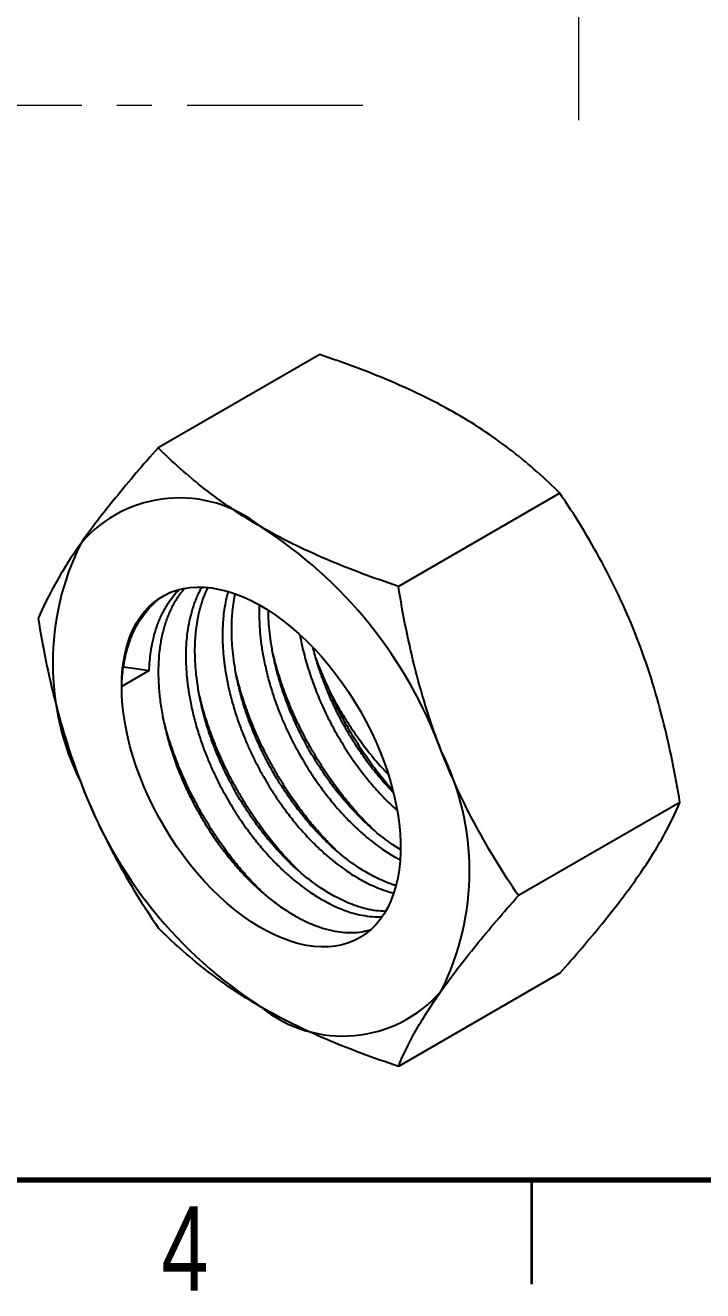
# Model space of a CAD drawing. Header units: millimetres. Extents: x 882 to 1669, y 471 to 913.
# Drawn here: x 1474.5 to 1523.5, y 619.7 to 711.2 of the extents above; entities that cross this region are included whole.
import ezdxf

# ---------------------------------------------------------------- set-up
doc = ezdxf.new("R2010")
doc.units = ezdxf.units.MM
doc.linetypes.add('CENTERX2', pattern=[20.32, 12.7, -2.54, 2.54, -2.54])
doc.styles.add('SLDTEXTSTYLE0', font='TXT', dxfattribs={"width": 0.75})

msp = doc.modelspace()

# ---------------------------------------------------------------- linework, layer by layer
at = {"color": 7, "linetype": 'CENTERX2', "lineweight": 18}
for p, q in [((1514.4916886, 774.2916877), (1514.4916886, 704.3151189)), ((1498.9255279, 705.3806334), (1372.8385616, 705.3806334))]:
    msp.add_line(p, q, dxfattribs=at)
at = {"color": 7, "linetype": 'Continuous', "lineweight": 25}
for p, q in [((1495.8020479, 687.3740067), (1484.1347857, 680.6386395)), ((1513.1525999, 677.3577462), (1501.4853377, 670.6223791)), ((1483.4850908, 664.5296408), (1481.4963531, 663.3815669)), ((1521.8278759, 654.9981228), (1510.1606136, 648.2627557)), ((1513.1525999, 642.6547598), (1501.4853377, 635.9193927))]:
    msp.add_line(p, q, dxfattribs=at)
at = {"color": 7, "linetype": 'Continuous', "lineweight": 70}
msp.add_line((1661.1184997, 627.6882634), (1261.1184997, 627.6882634), dxfattribs=at)
at = {"color": 7, "linetype": 'Continuous', "lineweight": 35}
msp.add_line((1511.1184997, 627.6882634), (1511.1184997, 620.1882634), dxfattribs=at)
at = {"color": 7, "linetype": 'Continuous', "lineweight": 25, "flags": 128}
for points in [[(1481.4963531, 663.3815669), (1481.5130891, 664.0422615), (1481.5632422, 664.681438), (1481.6466453, 665.2969734), (1481.7630216, 665.8868229), (1481.9119844, 666.4490269), (1482.0930388, 666.981718), (1482.3055832, 667.4831263), (1482.5489122, 667.9515867), (1482.8222172, 668.3855424), (1483.1245895, 668.7835529), (1483.4550258, 669.1442952), (1483.8124277, 669.4665706), (1484.1956085, 669.7493096), (1484.6032944, 669.9915724), (1485.0341324, 670.1925537), (1485.4866903, 670.3515873), (1485.9594652, 670.4681427), (1486.4508863, 670.5418346), (1486.9593214, 670.5724183), (1487.4830816, 670.5597905), (1488.0204267, 670.5039949), (1488.5695718, 670.405216), (1489.1286925, 670.2637824), (1489.6959321, 670.0801626), (1490.2694056, 669.8549683), (1490.8472084, 669.5889466), (1491.427421, 669.282982), (1492.0081159, 668.9380895), (1492.5873642, 668.5554157), (1493.1632415, 668.1362323), (1493.733835, 667.6819306), (1494.2972492, 667.1940202), (1494.8516124, 666.6741226), (1495.3950831, 666.1239644), (1495.9258564, 665.5453725), (1496.442168, 664.9402705), (1496.9423042, 664.3106658), (1497.4246024, 663.6586531), (1497.8874608, 662.9863957), (1498.3293421, 662.2961282), (1498.7487786, 661.5901436), (1499.1443762, 660.8707861), (1499.5148214, 660.1404462), (1499.8588838, 659.4015495), (1500.1754198, 658.6565513), (1500.4633774, 657.9079259), (1500.7218018, 657.1581599), (1500.9498336, 656.4097447), (1501.1467145, 655.6651659), (1501.3117918, 654.9268967), (1501.4445165, 654.1973899), (1501.5444474, 653.4790694), (1501.6112534, 652.7743202), (1501.6447116, 652.0854845), (1501.6447116, 651.4148498), (1501.6112534, 650.764644), (1501.5444474, 650.1370275), (1501.4445165, 649.5340846), (1501.3117918, 648.9578186), (1501.1467145, 648.4101436), (1500.9498336, 647.8928787), (1500.7218018, 647.4077433), (1500.4633774, 646.9563477), (1500.1754198, 646.5401912), (1499.8588838, 646.1606577), (1499.5148214, 645.8190069), (1499.1443762, 645.516374), (1498.7487786, 645.2537638), (1498.3293421, 645.0320502), (1497.8874608, 644.851968), (1497.4246024, 644.7141156), (1496.9423042, 644.6189526), (1496.442168, 644.5667928), (1495.9258564, 644.5578115), (1495.3950831, 644.5920374), (1494.8516124, 644.669357), (1494.2972492, 644.7895135), (1493.733835, 644.9521074), (1493.1632415, 645.1565989), (1492.5873642, 645.4023093), (1492.0081159, 645.6884214), (1491.427421, 646.0139849), (1490.8472084, 646.3779195), (1490.2694056, 646.7790147), (1489.6959321, 647.2159389), (1489.1286925, 647.6872399), (1488.5695718, 648.1913535), (1488.0204267, 648.7266039), (1487.4830816, 649.2912138), (1486.9593214, 649.8833067), (1486.4508863, 650.5009169), (1485.9594652, 651.1419916), (1485.4866903, 651.8044012), (1485.0341324, 652.4859472), (1484.6032944, 653.1843634), (1484.1956085, 653.8973304), (1483.8124277, 654.6224804), (1483.4550258, 655.3574033), (1483.1245895, 656.0996592), (1482.8222172, 656.8467814), (1482.5489122, 657.5962884), (1482.3055832, 658.3456903), (1482.0930388, 659.0924972), (1481.9119844, 659.8342293), (1481.7630216, 660.5684221), (1481.6466453, 661.2926368), (1481.5632422, 662.0044673), (1481.5130891, 662.7015493), (1481.4963531, 663.3815669)], [(1481.6313318, 664.8163872), (1482.4889802, 664.6837229), (1483.4850908, 664.5296408)]]:
    msp.add_lwpolyline(points, dxfattribs=at)
at = {"color": 7, "linetype": 'Continuous', "lineweight": 25}
for centre, radius, start, end in [((1485.6636308, 667.6524726), 9.3636133, 50.871690006, 139.347349426), ((1474.0177662, 647.48014), 32.5715801, 20.202178243, 57.386963621), ((1495.9123146, 665.0768546), 19.4005528, 153.436416133, 206.563583867), ((1487.2329351, 650.0524635), 19.4005528, 333.436416133, 26.563583867), ((1509.1274836, 667.6491781), 32.5715801, 200.202178242, 237.386963621), ((1497.4816189, 647.4768455), 9.3636133, 230.871690006, 319.347349426)]:
    msp.add_arc(centre, radius, start, end, dxfattribs=at)
for points, knots in [([(1505.7147605, 683.0802324), (1504.2490068, 683.926394), (1502.6475515, 684.7136422), (1499.3182063, 686.1357239), (1497.583584, 686.7779435), (1495.8020474, 687.3740057)], [0, 0, 0, 0, 0.5, 0.5, 1, 1, 1, 1]), ([(1513.1525998, 677.357745), (1512.1137431, 678.3925141), (1510.983209, 679.4084464), (1508.517381, 681.3286336), (1507.1780828, 682.2354744), (1505.7147605, 683.0802324)], [0, 0, 0, 0, 0.5, 0.5, 1, 1, 1, 1]), ([(1484.1347856, 680.6386387), (1483.0446835, 679.4078257), (1482.0173904, 678.2094627), (1480.1426094, 675.905632), (1479.2964522, 674.8008518), (1478.5597106, 673.7526007)], [0, 0, 0, 0, 0.5, 0.5, 1, 1, 1, 1]), ([(1491.5726249, 674.9161513), (1490.1068711, 675.7623129), (1488.7431696, 676.6868134), (1486.2797848, 678.6088034), (1485.1673073, 679.6101796), (1484.1347856, 680.6386387)], [0, 0, 0, 0, 0.5, 0.5, 1, 1, 1, 1]), ([(1518.7276747, 666.8922908), (1518.3603227, 667.8391026), (1517.962866, 668.7718355), (1517.1200301, 670.588634), (1516.6734654, 671.4760209), (1515.2670402, 674.082422), (1514.2406529, 675.7458471), (1513.1525998, 677.357745)], [0, 0, 0, 0, 0.25, 0.25, 0.5, 0.5, 1, 1, 1, 1]), ([(1501.4853379, 670.6223781), (1499.692871, 671.2220972), (1497.933034, 671.8747407), (1494.6068118, 673.2982329), (1493.0359472, 674.0713933), (1491.5726249, 674.9161513)], [0, 0, 0, 0, 0.5, 0.5, 1, 1, 1, 1]), ([(1478.5597106, 673.7526007), (1478.1923585, 673.2299246), (1477.8530188, 672.7225352), (1477.2355769, 671.7487371), (1476.9561207, 671.2804731), (1476.1954107, 669.9251325), (1475.791578, 669.0873558), (1475.4595094, 668.2952768)], [0, 0, 0, 0, 0.25, 0.25, 0.5, 0.5, 1, 1, 1, 1]), ([(1487.2903721, 670.5610936), (1487.2148451, 670.4314755), (1487.0060446, 670.073136), (1486.7443048, 669.4313239), (1486.5036713, 668.6782966), (1486.3375529, 667.9519651), (1486.2287865, 667.2711884), (1486.1650014, 666.6474427), (1486.1329566, 666.0625914), (1486.1247675, 665.4639649), (1486.1432816, 664.7927223), (1486.2000415, 664.01633), (1486.3079932, 663.1320418), (1486.4812414, 662.1389573), (1486.7272149, 661.070225), (1487.0361798, 659.9952583), (1487.3816978, 658.9851246), (1487.7379011, 658.0762673), (1488.0904734, 657.270599), (1488.4271913, 656.5678628), (1488.7538827, 655.9360962), (1489.0974325, 655.314065), (1489.4923651, 654.6449464), (1489.961905, 653.9068239), (1490.5122435, 653.1100749), (1491.1489557, 652.2680987), (1491.8553295, 651.4226258), (1492.5877942, 650.6348302), (1493.295863, 649.9505915), (1493.9490318, 649.3811527), (1494.5411004, 648.9138883), (1495.0678368, 648.5361306), (1495.5501, 648.2207312), (1496.0323653, 647.9328698), (1496.5590971, 647.6501848), (1497.1511817, 647.3738999), (1497.8042846, 647.1216715), (1498.5126371, 646.9122306), (1499.2439253, 646.7765387), (1499.8583694, 646.7225577), (1500.2085226, 646.7463662), (1500.3281762, 646.754502)], [0, 0, 0, 0, 0.0186876975, 0.051663597, 0.0817964853, 0.1090859817, 0.1335317234, 0.1551334089, 0.1738907726, 0.1926481364, 0.2142498219, 0.2386955636, 0.26598506, 0.2961179483, 0.3290938478, 0.3620697508, 0.3922026377, 0.4194921244, 0.44393786, 0.4655395523, 0.4842969207, 0.5030542897, 0.5246559814, 0.549101717, 0.5763912037, 0.6065240906, 0.6394999936, 0.6724758938, 0.702608782, 0.7298982778, 0.7543440201, 0.775945705, 0.7947030694, 0.8134604332, 0.8350621187, 0.8595078603, 0.8867973561, 0.9169302443, 0.9499061445, 0.9828820475, 1, 1, 1, 1]), ([(1500.541864, 647.1257103), (1500.3306383, 647.1358022), (1499.8791158, 647.1573751), (1499.1748719, 647.2968428), (1498.4673537, 647.5039176), (1497.8140588, 647.7566928), (1497.2220178, 648.0328535), (1496.6952762, 648.315566), (1496.2130133, 648.6034214), (1495.7307486, 648.9188219), (1495.2040136, 649.2965797), (1494.6119437, 649.7638436), (1493.958776, 650.333283), (1493.250707, 651.0175216), (1492.5182415, 651.8053168), (1491.8118686, 652.6507901), (1491.1751564, 653.4927664), (1490.624817, 654.2895149), (1490.155278, 655.0276378), (1489.7603452, 655.6967563), (1489.4167954, 656.3187876), (1489.090104, 656.9505542), (1488.7533861, 657.6532903), (1488.400814, 658.4589587), (1488.04461, 659.3678157), (1487.699092, 660.3779494), (1487.3901277, 661.4529164), (1487.1441541, 662.5216487), (1486.970906, 663.5147332), (1486.8629542, 664.3990214), (1486.8061946, 665.1754133), (1486.7876793, 665.8466572), (1486.7958722, 666.4452797), (1486.8279025, 667.0301466), (1486.891753, 667.653822), (1487.0002255, 668.3349148), (1487.1676373, 669.0598552), (1487.3997879, 669.8095958), (1487.6122584, 670.2808327), (1487.7214652, 670.5230419)], [0, 0, 0, 0, 0.0302227, 0.0646049651, 0.0960229693, 0.124476316, 0.1499646266, 0.172487587, 0.1920449201, 0.2116022533, 0.2341252136, 0.2596135243, 0.2880668709, 0.3194848752, 0.3538671402, 0.3882494097, 0.4196674125, 0.4481207483, 0.4736090533, 0.4961320201, 0.5156893587, 0.5352466967, 0.5577696641, 0.5832579684, 0.6117113043, 0.6431293071, 0.6775115765, 0.7118938416, 0.7433118459, 0.7717651925, 0.7972535031, 0.8197764635, 0.8393337967, 0.8588911298, 0.8814140902, 0.9069024008, 0.9353557474, 0.9667737517, 1, 1, 1, 1]), ([(1504.5855391, 658.7282097), (1504.218187, 659.6750215), (1503.8788473, 660.6413045), (1503.2614055, 662.5882203), (1502.9819492, 663.5720769), (1502.2212392, 666.5512414), (1501.8174065, 668.5740597), (1501.4853379, 670.6223781)], [0, 0, 0, 0, 0.25, 0.25, 0.5, 0.5, 1, 1, 1, 1]), ([(1481.4963531, 663.3815669), (1481.5049433, 663.5680432), (1481.5234264, 663.9692757), (1481.588798, 664.5920814), (1481.6969498, 665.2732689), (1481.8637038, 665.9989761), (1482.102218, 666.7543683), (1482.4182901, 667.4986394), (1482.7972979, 668.1764857), (1483.2082268, 668.7498257), (1483.6227731, 669.2140798), (1484.028196, 669.5810867), (1484.3527944, 669.8318841), (1484.5467283, 669.9512501), (1484.6057334, 669.9875677)], [0, 0, 0, 0, 0.0622951423, 0.1340376459, 0.2152266492, 0.3058610764, 0.4059398119, 0.5154615966, 0.6249814091, 0.7250589746, 0.8156930175, 0.8968823747, 0.9686260734, 1, 1, 1, 1]), ([(1483.4850908, 664.5296408), (1483.493681, 664.7161171), (1483.5121642, 665.1173498), (1483.5775363, 665.7401542), (1483.6856847, 666.4213472), (1483.8524547, 667.1470309), (1484.0908992, 667.9025247), (1484.4072608, 668.6463744), (1484.7852014, 669.3257746), (1485.1996697, 669.8939613), (1485.4859624, 670.2353909), (1485.6404493, 670.3758507), (1485.6443798, 670.3794244)], [0, 0, 0, 0, 0.0761499208, 0.163848346, 0.2630942248, 0.373886241, 0.4962230307, 0.6301030549, 0.7639806684, 0.8863160277, 0.9971075737, 1, 1, 1, 1]), ([(1486.0432738, 670.4630534), (1485.9379134, 670.3437749), (1485.6621298, 670.0315606), (1485.2903893, 669.4420019), (1484.9231825, 668.711889), (1484.6242771, 667.9122174), (1484.3920533, 667.0429981), (1484.2320729, 666.1167358), (1484.1463262, 665.1502104), (1484.1309886, 664.1417308), (1484.1867999, 663.0864706), (1484.3139154, 662.0017933), (1484.5092186, 660.9061892), (1484.7708659, 659.7973919), (1485.1018456, 658.6721199), (1485.4975007, 657.5491501), (1485.9503768, 656.4471989), (1486.4596904, 655.3629122), (1487.0285038, 654.2941651), (1487.6461485, 653.2583794), (1488.3007635, 652.271969), (1488.9931328, 651.3311044), (1489.7262175, 650.4349116), (1490.4882088, 649.5991338), (1491.266009, 648.836947), (1492.0609293, 648.1439974), (1492.8756933, 647.5211065), (1493.696677, 646.9797427), (1494.5084025, 646.5269841), (1495.3121037, 646.1581787), (1496.1098697, 645.875392), (1496.8878929, 645.6848291), (1497.6340136, 645.5872929), (1498.3490644, 645.5837422), (1498.9674609, 645.6524628), (1499.3289622, 645.7639845), (1499.4755048, 645.8091923)], [0, 0, 0, 0, 0.0188200414, 0.0492619231, 0.0788443331, 0.1084267391, 0.1388683884, 0.1693100264, 0.1988951352, 0.2284802477, 0.2589250042, 0.2893697705, 0.3189521472, 0.3485345235, 0.3789760801, 0.4094176541, 0.4390038825, 0.4685901085, 0.4990361559, 0.5294821922, 0.5590645151, 0.5886468528, 0.6190884379, 0.6495300399, 0.6791154346, 0.7087008274, 0.7391459007, 0.7695909709, 0.7991734328, 0.8287559088, 0.8591978227, 0.8896397486, 0.9192224044, 0.948805055, 0.9792469857, 1, 1, 1, 1]), ([(1489.1751483, 670.2318604), (1489.1693068, 670.2135486), (1489.0909483, 669.9679099), (1488.9922222, 669.4801072), (1488.879762, 668.8025399), (1488.8167987, 668.1780813), (1488.7845704, 667.5933885), (1488.7764288, 666.9947198), (1488.7949285, 666.3234908), (1488.8516931, 665.5470941), (1488.9596431, 664.6628073), (1489.1328928, 663.6697229), (1489.3788646, 662.6009898), (1489.6878298, 661.5260233), (1490.0333484, 660.5158899), (1490.3895516, 659.6070325), (1490.7421237, 658.8013641), (1491.0788425, 658.0986284), (1491.405533, 657.4668613), (1491.7490831, 656.8448302), (1492.1440156, 656.1757116), (1492.6135554, 655.4375891), (1493.163894, 654.6408401), (1493.8006062, 653.7988639), (1494.5069799, 652.9533911), (1495.2394447, 652.1655954), (1495.9475134, 651.4813569), (1496.6006823, 650.9119174), (1497.1927504, 650.444655), (1497.7194885, 650.0668911), (1498.2017466, 649.7515114), (1498.6840312, 649.4635751), (1499.2106761, 649.1812265), (1499.8031521, 648.9034285), (1500.454532, 648.6578598), (1500.913459, 648.505095), (1501.1469114, 648.4610525), (1501.1509796, 648.460285)], [0, 0, 0, 0, 0.0026236237, 0.03519384713, 0.06437002746, 0.09015180414, 0.11253886255, 0.13492592095, 0.16070769763, 0.18988387796, 0.2224541014, 0.25841793398, 0.29777492483, 0.33713191816, 0.37309574914, 0.40566596103, 0.4348421341, 0.4606239189, 0.4830109828, 0.5053980467, 0.5311798315, 0.56035600457, 0.59292621645, 0.62889004826, 0.66824704159, 0.70760403161, 0.74356786501, 0.77613808763, 0.80531426877, 0.83109604545, 0.85348310385, 0.87587016148, 0.90165193895, 0.93082811928, 0.9633983419, 0.99936217531, 1, 1, 1, 1]), ([(1501.3043414, 648.991891), (1501.23449, 649.0117611), (1500.9515694, 649.0922415), (1500.4651644, 649.290084), (1499.8737903, 649.5630318), (1499.3468996, 649.8464581), (1498.8646704, 650.1341547), (1498.3823977, 650.4495975), (1497.8556645, 650.8273416), (1497.2635939, 651.2946099), (1496.6104267, 651.864048), (1495.9023566, 652.5482865), (1495.1698928, 653.3360825), (1494.463519, 654.1815554), (1493.8268061, 655.0235312), (1493.2764679, 655.8202804), (1492.8069274, 656.5584025), (1492.4119968, 657.2275221), (1492.0684449, 657.8495523), (1491.7417549, 658.4813196), (1491.4050359, 659.1840552), (1491.052464, 659.9897237), (1490.6962604, 660.8985809), (1490.3507431, 661.908715), (1490.0417781, 662.9836815), (1489.795804, 664.052414), (1489.6225581, 665.0454982), (1489.5146012, 665.9297885), (1489.4578531, 666.7061714), (1489.4393035, 667.3774436), (1489.4476072, 667.9759773), (1489.4792128, 668.5611803), (1489.5449741, 669.1833484), (1489.6197015, 669.6980372), (1489.6895217, 669.9910864), (1489.7080425, 670.0688218)], [0, 0, 0, 0, 0.0112465363, 0.0455520819, 0.0762827519, 0.1034381664, 0.1270179941, 0.1505978217, 0.1777532362, 0.2084839062, 0.2427894519, 0.2806694162, 0.3221233243, 0.3635772349, 0.4014571976, 0.4357627311, 0.4664933934, 0.4936488182, 0.51722865, 0.5408084834, 0.5679639065, 0.5986945688, 0.6330001023, 0.6708800667, 0.7123339774, 0.7537878837, 0.7916678497, 0.8259733937, 0.8567040637, 0.8838594799, 0.9074393059, 0.9310191335, 0.958174548, 0.988905218, 1, 1, 1, 1]), ([(1491.447289, 669.2538551), (1491.4447216, 669.209971), (1491.4313224, 668.9809416), (1491.4294196, 668.5246987), (1491.4461453, 667.8545114), (1491.5034803, 667.0777779), (1491.6112518, 666.1935984), (1491.7845554, 665.2004797), (1492.0305121, 664.1317576), (1492.3394818, 663.0567883), (1492.684998, 662.0466549), (1493.0412018, 661.1377975), (1493.3937736, 660.332129), (1493.7304926, 659.6293935), (1494.0571826, 658.9976261), (1494.4007346, 658.375596), (1494.7956651, 657.7064763), (1495.2652057, 656.9683542), (1495.8155438, 656.1716051), (1496.4522569, 655.3296291), (1497.1586301, 654.4841569), (1497.891096, 653.6963584), (1498.5991633, 653.0121305), (1499.2523341, 652.4426554), (1499.8443949, 651.9755049), (1500.371158, 651.5973954), (1500.853336, 651.283112), (1501.2590825, 651.0375184), (1501.510332, 650.905327), (1501.6092908, 650.8532612)], [0, 0, 0, 0, 0.0067752827, 0.0353599282, 0.0682790788, 0.1055323348, 0.1471192296, 0.1930392175, 0.2432917144, 0.2935442166, 0.3394642025, 0.3810510847, 0.4183043293, 0.4512234903, 0.4798081428, 0.5083927933, 0.5413119562, 0.5785652009, 0.6201520831, 0.6660720668, 0.716324569, 0.766577066, 0.8124970539, 0.8540839508, 0.8913372047, 0.9242563553, 0.9528410008, 0.9814256462, 1, 1, 1, 1]), ([(1501.6318465, 651.6003358), (1501.5933383, 651.6231361), (1501.4019065, 651.7364807), (1501.0340131, 651.98187), (1500.5073268, 652.3576184), (1499.9152415, 652.8255306), (1499.2620772, 653.3947642), (1498.5540078, 654.0790672), (1497.8215426, 654.8668431), (1497.1151688, 655.7123212), (1496.4784573, 656.5542965), (1495.9281186, 657.3510458), (1495.4585788, 658.0891682), (1495.0636461, 658.7582868), (1494.7200965, 659.3803181), (1494.3934042, 660.0120843), (1494.0566873, 660.7148209), (1493.7041148, 661.5204889), (1493.3479107, 662.429347), (1493.0023968, 663.4394778), (1492.6934117, 664.514455), (1492.4475134, 665.5831489), (1492.2740201, 666.5763631), (1492.1668532, 667.4602327), (1492.1092857, 668.2159589), (1492.1006772, 668.6692619), (1492.0968543, 668.8705661)], [0, 0, 0, 0, 0.0078110309, 0.038830082, 0.0745527902, 0.1149787129, 0.1601073505, 0.2099381085, 0.2644703532, 0.3190026035, 0.3688333593, 0.4139619832, 0.4543878959, 0.4901106131, 0.521129674, 0.5521487327, 0.5878714522, 0.6282973648, 0.6734259887, 0.7232567422, 0.7777889926, 0.8323212395, 0.8821519952, 0.9272806351, 0.9677065578, 1, 1, 1, 1]), ([(1475.4595094, 668.2952768), (1475.7922034, 666.2431011), (1476.1967159, 664.2181743), (1477.2113379, 660.2463268), (1477.822969, 658.2999833), (1478.5597106, 656.4011084)], [0, 0, 0, 0, 0.5, 0.5, 1, 1, 1, 1]), ([(1494.3781685, 667.1081287), (1494.3859694, 667.0569085), (1494.4589981, 666.5774059), (1494.6874542, 665.6464275), (1495.0664232, 664.3318646), (1495.5403999, 663.0251859), (1496.0884504, 661.748337), (1496.7077464, 660.5099766), (1497.3935251, 659.3101247), (1498.1443035, 658.1501367), (1498.9559162, 657.0401217), (1499.8185994, 656.0019735), (1500.6322387, 655.1254117), (1501.1660907, 654.6416019), (1501.3886751, 654.4398821)], [0, 0, 0, 0, 0.0111379719, 0.1042692312, 0.1973952723, 0.2900572872, 0.3818102507, 0.4722352717, 0.5626939531, 0.6544718427, 0.7471491427, 0.8402803337, 0.9334064402, 1, 1, 1, 1]), ([(1521.827876, 654.9981224), (1521.495182, 657.0502981), (1521.0906695, 659.0752249), (1520.0760474, 663.0470725), (1519.4644163, 664.9934159), (1518.7276747, 666.8922908)], [0, 0, 0, 0, 0.5, 0.5, 1, 1, 1, 1]), ([(1501.1206285, 655.7163273), (1500.9098681, 655.9375761), (1500.5382553, 656.3276823), (1500.0353513, 656.9209414), (1499.6103634, 657.4511377), (1499.2255214, 657.9619308), (1498.878958, 658.4478422), (1498.5690715, 658.9052614), (1498.2940337, 659.3308881), (1498.052011, 659.7220351), (1497.8545434, 660.0539496), (1497.6907646, 660.3381576), (1497.5509355, 660.5874153), (1497.4138788, 660.8384457), (1497.2796567, 661.0911521), (1497.1483239, 661.3454331), (1497.0199386, 661.6011895), (1496.8945639, 661.8583238), (1496.7856323, 662.0883578), (1496.68569, 662.3050862), (1496.5878754, 662.5225963), (1496.4738044, 662.7839552), (1496.3451313, 663.0895454), (1496.2038237, 663.4396972), (1496.0521687, 663.8346466), (1495.8853557, 664.295246), (1495.7128541, 664.8069791), (1495.5444049, 665.3545389), (1495.4121035, 665.8194693), (1495.3423433, 666.1008914), (1495.317658, 666.2004751)], [0, 0, 0, 0, 0.0800313566, 0.141111361, 0.198241316, 0.2514209409, 0.3006502045, 0.3459288986, 0.3872569087, 0.4246340983, 0.4580604414, 0.4811663093, 0.5042721377, 0.5273778897, 0.5504835495, 0.5735890744, 0.5966945944, 0.6197999848, 0.6429052867, 0.658404201, 0.6777072732, 0.7008144153, 0.7277255599, 0.7584406692, 0.792959609, 0.8312823975, 0.8788398676, 0.9263974124, 0.9739550703, 1, 1, 1, 1]), ([(1499.7113632, 653.0127216), (1499.4274146, 653.2913144), (1498.8284496, 653.878982), (1497.9573893, 654.870515), (1497.099858, 655.9504921), (1496.2963587, 657.080969), (1495.5489922, 658.2520107), (1494.8560705, 659.4634004), (1494.2192853, 660.7166452), (1493.6416064, 662.0140513), (1493.1343911, 663.341078), (1492.715547, 664.6205423), (1492.5084707, 665.4499054), (1492.4127326, 665.8333467)], [0, 0, 0, 0, 0.0852692204, 0.1798680575, 0.2725861259, 0.3647599913, 0.4560507731, 0.5461389806, 0.637801355, 0.7307047314, 0.8245122217, 0.918866334, 1, 1, 1, 1]), ([(1495.5155407, 665.464939), (1495.5343287, 665.40866), (1495.6837001, 664.9612206), (1496.0249087, 664.1228145), (1496.3785157, 663.3505786), (1496.5553191, 662.9644607)], [0, 0, 0, 0, 0.0671107266, 0.533555316, 1, 1, 1, 1]), ([(1497.0597132, 651.4819566), (1496.7757647, 651.7605495), (1496.1767998, 652.3482171), (1495.3057381, 653.3397494), (1494.4482073, 654.4197267), (1493.6447074, 655.5502033), (1492.8973428, 656.721246), (1492.2044193, 657.9326348), (1491.5676345, 659.1858798), (1490.9899555, 660.4832858), (1490.4827403, 661.8103126), (1490.0638959, 663.0897768), (1489.8568203, 663.9191402), (1489.7610825, 664.3025817)], [0, 0, 0, 0, 0.08526922044, 0.17986805459, 0.272586123, 0.36475998842, 0.45605077295, 0.54613897776, 0.6378013522, 0.73070472852, 0.82451221891, 0.91886633118, 1, 1, 1, 1]), ([(1494.4080627, 649.9511913), (1494.124114, 650.2297841), (1493.5251486, 650.8174515), (1492.6540884, 651.8089845), (1491.7965573, 652.8889618), (1490.9930568, 654.019438), (1490.2456922, 655.1904807), (1489.5527693, 656.4018698), (1488.9159846, 657.6551149), (1488.3383049, 658.9525205), (1487.8310899, 660.2795474), (1487.4122456, 661.5590116), (1487.2051696, 662.3883748), (1487.1094317, 662.7718162)], [0, 0, 0, 0, 0.0852692191, 0.1798680563, 0.2725861248, 0.364759989, 0.4560507736, 0.5461389799, 0.6378013545, 0.7307047296, 0.8245122201, 0.9188663325, 1, 1, 1, 1]), ([(1501.0748566, 655.8930428), (1500.9186687, 656.06646), (1500.4642023, 656.5710593), (1499.7526812, 657.4839751), (1498.9477414, 658.6110253), (1498.2005541, 659.7829241), (1497.5083351, 660.9942678), (1496.9646191, 662.0586822), (1496.6637482, 662.7245078), (1496.5553191, 662.9644607)], [0, 0, 0, 0, 0.08698712813, 0.25311000012, 0.41825781908, 0.58182342792, 0.74323438066, 0.90746576678, 1, 1, 1, 1]), ([(1496.5553191, 662.9644607), (1496.755312, 662.5940199), (1497.1559142, 661.8519964), (1497.8198081, 660.7733684), (1498.5243868, 659.7273902), (1499.3566627, 658.6192193), (1500.0966276, 657.7161775), (1500.6059351, 657.1954575), (1500.744138, 657.0541578)], [0, 0, 0, 0, 0.1712927449, 0.3431134821, 0.5148985631, 0.6861427111, 0.9148334096, 1, 1, 1, 1]), ([(1491.7337106, 648.4432439), (1491.4574012, 648.7144292), (1490.8661019, 649.2947629), (1490.0024623, 650.2782863), (1489.1449004, 651.3581788), (1488.3414084, 652.4886777), (1487.5940415, 653.6597142), (1486.9011179, 654.871105), (1486.2643384, 656.1243493), (1485.686638, 657.4217564), (1485.1795017, 658.748778), (1484.7634494, 660.0188763), (1484.55858, 660.8389127), (1484.4651161, 661.2130228)], [0, 0, 0, 0, 0.0833374166, 0.1783411829, 0.27145613, 0.3640245439, 0.455706097, 0.5461799247, 0.6382346589, 0.7315357057, 0.8257447381, 0.9205027321, 1, 1, 1, 1]), ([(1510.1606141, 648.2627555), (1509.070512, 649.8776888), (1508.0432189, 651.543092), (1506.1684379, 655.0183804), (1505.3222807, 656.8293348), (1504.5855391, 658.7282097)], [0, 0, 0, 0, 0.5, 0.5, 1, 1, 1, 1]), ([(1478.5597106, 656.4011084), (1478.9270627, 655.4542966), (1479.3245193, 654.5215638), (1480.1673552, 652.7047652), (1480.6139199, 651.8173783), (1482.0203451, 649.2109772), (1483.0467324, 647.5475521), (1484.1347856, 645.9356542)], [0, 0, 0, 0, 0.25, 0.25, 0.5, 0.5, 1, 1, 1, 1]), ([(1518.7276747, 649.5407985), (1519.0950268, 650.0634747), (1519.4343665, 650.5708641), (1520.0518084, 651.5446622), (1520.3312647, 652.0129261), (1521.0919746, 653.3682667), (1521.4958073, 654.2060434), (1521.827876, 654.9981224)], [0, 0, 0, 0, 0.25, 0.25, 0.5, 0.5, 1, 1, 1, 1]), ([(1513.1525998, 642.6547605), (1514.2427019, 643.8855735), (1515.269995, 645.0839365), (1517.1447759, 647.3877672), (1517.9909331, 648.4925474), (1518.7276747, 649.5407985)], [0, 0, 0, 0, 0.5, 0.5, 1, 1, 1, 1]), ([(1504.5855391, 641.3767174), (1504.9528912, 641.8993936), (1505.3503478, 642.4403331), (1506.1931838, 643.5442485), (1506.6397484, 644.1089821), (1508.0461737, 645.8370861), (1509.072561, 647.0342559), (1510.1606141, 648.2627555)], [0, 0, 0, 0, 0.25, 0.25, 0.5, 0.5, 1, 1, 1, 1]), ([(1491.5726249, 640.2131668), (1490.1068711, 641.0593284), (1488.7431695, 641.9838289), (1486.2797848, 643.9058189), (1485.1673073, 644.9071951), (1484.1347856, 645.9356542)], [0, 0, 0, 0, 0.5, 0.5, 1, 1, 1, 1]), ([(1501.4853379, 635.9193936), (1501.8180319, 636.7129642), (1502.2225444, 637.5518036), (1503.2371664, 639.3590752), (1503.8487975, 640.3284663), (1504.5855391, 641.3767174)], [0, 0, 0, 0, 0.5, 0.5, 1, 1, 1, 1]), ([(1501.4853379, 635.9193936), (1499.692871, 636.5191127), (1497.933034, 637.1717562), (1494.6068118, 638.5952484), (1493.0359472, 639.3684088), (1491.5726249, 640.2131668)], [0, 0, 0, 0, 0.5, 0.5, 1, 1, 1, 1])]:
    msp.add_open_spline(points, degree=3, knots=knots, dxfattribs=at)

# ---------------------------------------------------------------- texts
at = {"color": 7, "linetype": 'Continuous', "lineweight": 0, "insert": (1486.0571164, 625.8019538), "char_height": 6.096, "attachment_point": 2, "style": 'SLDTEXTSTYLE0'}
msp.add_mtext('4', dxfattribs=at)

doc.saveas('drawing.dxf')
